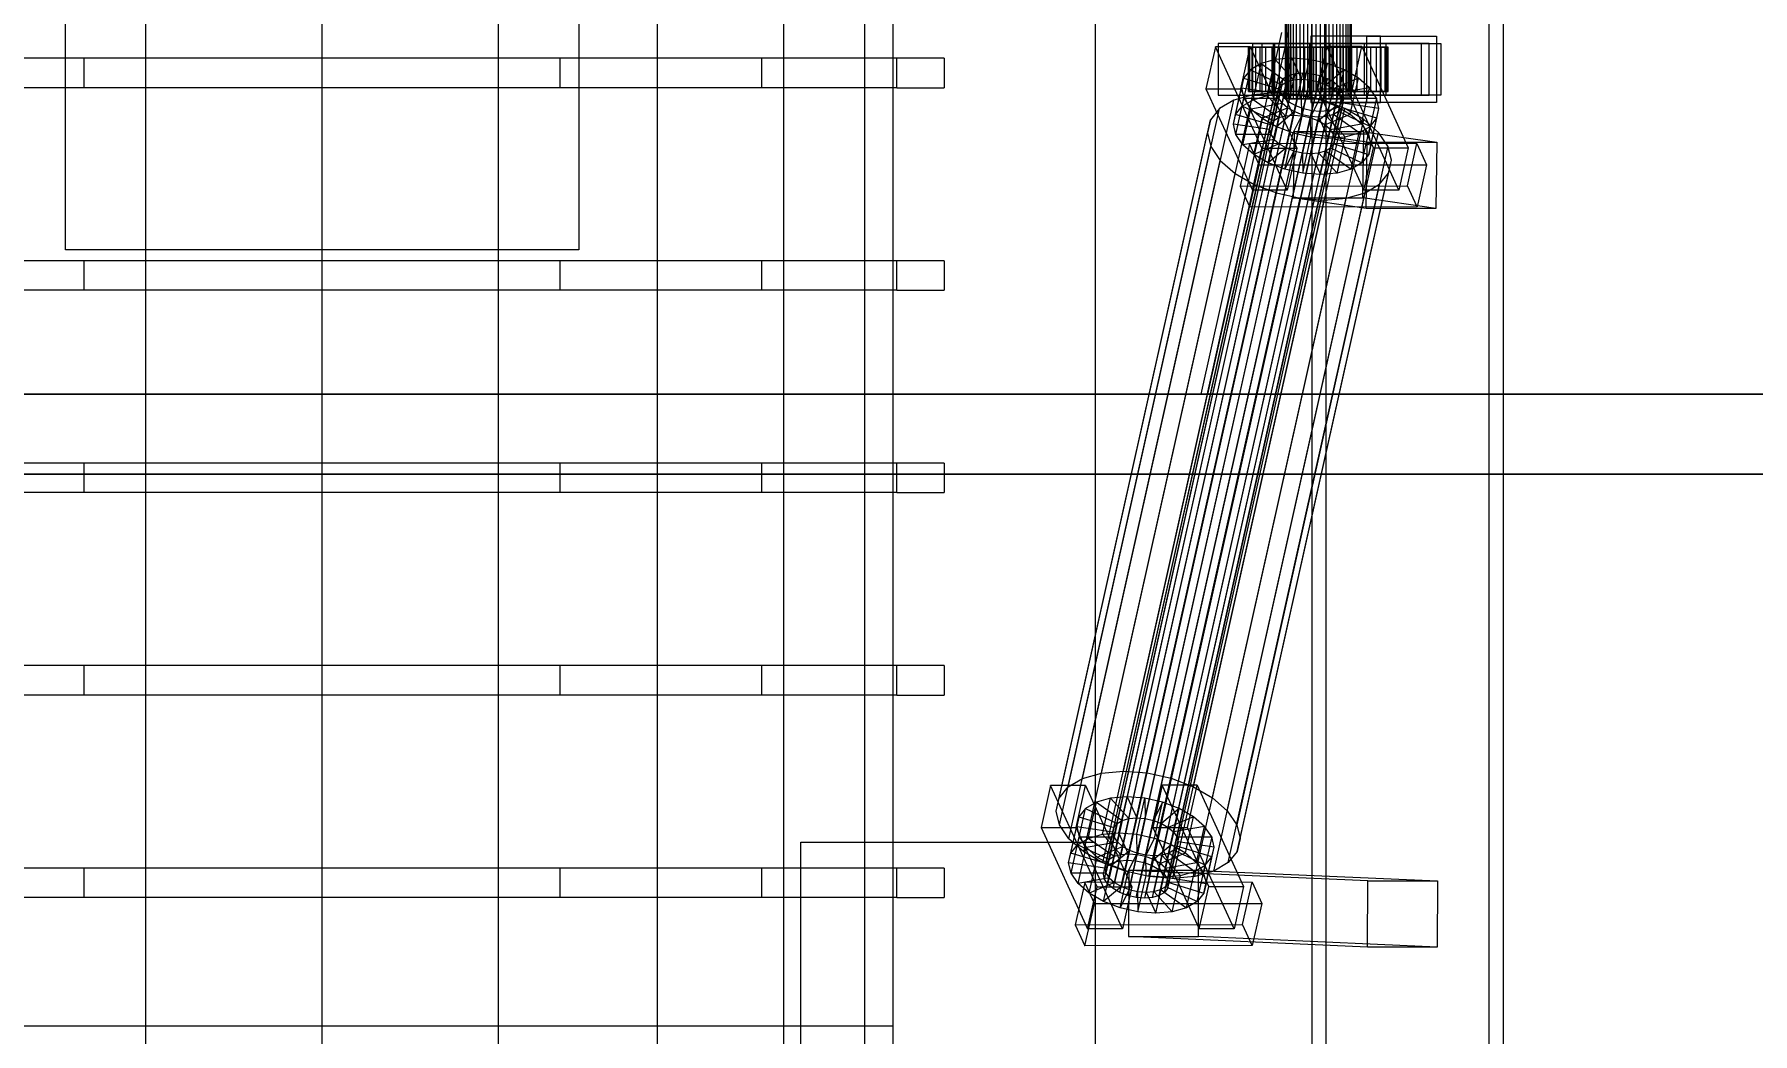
# Model space of a CAD drawing. Header units: millimetres. Extents: x -191664 to 191490, y -197311 to 10263.
# Drawn here: x 9451.3 to 9918.2, y -18402 to -18130.5 of the extents above; entities that cross this region are included whole.
import ezdxf

# ---------------------------------------------------------------- set-up
doc = ezdxf.new("R2010")
doc.units = ezdxf.units.MM
for name, color, linetype, lineweight in [('COTAS_INSTALACION_P', 30, 'Continuous', 0), ('superior_C01', 7, 'Continuous', 0), ('superior_mezcladora', 7, 'Continuous', 0)]:
    doc.layers.add(name, color=color, linetype=linetype, lineweight=lineweight)
doc.dimstyles.new('PLANTA_100', dxfattribs={"dimtxt": 250, "dimasz": 150, "dimexe": 150, "dimexo": 80, "dimgap": 100, "dimtad": 1, "dimtih": 1, "dimtoh": 1, "dimdec": 1, "dimdsep": 46, "dimcen": 0.09, "dimclrd": 1, "dimclre": 1, "dimclrt": 1, "dimadec": 0, "dimazin": 0, "dimtfac": 1, "dimtdec": 4, "dimtofl": 0, "dimtmove": 0, "dimatfit": 3, "dimfxl": 1, "dimtolj": 1, "dimtzin": 0, "dimarcsym": 0})

# ---------------------------------------------------------------- blocks, each defined once
blk = doc.blocks.new('*D5')
at = {"layer": 'COTAS_INSTALACION_P', "color": 1, "lineweight": -2, "transparency": 16777216}
for p, q in [((-1000, -18080), (-1000, -25850)), ((60117.12, -18080), (60117.12, -25850)), ((-850, -25700), (59967.12, -25700))]:
    blk.add_line(p, q, dxfattribs=at)
at = {"layer": 'COTAS_INSTALACION_P', "color": 1, "transparency": 16777216}
for points in [[(-850, -25675), (-850, -25725), (-1000, -25700)], [(59967.12, -25675), (59967.12, -25725), (60117.12, -25700)]]:
    blk.add_solid(points, dxfattribs=at)
at = {"layer": 'Defpoints', "color": 0, "transparency": 16777216}
for p in [(-1000, -18000), (60117.12, -18000), (60117.12, -25700)]:
    blk.add_point(p, dxfattribs=at)

msp = doc.modelspace()

# ---------------------------------------------------------------- linework, layer by layer
at = {"layer": 'superior_C01', "color": 139, "true_color": 0x354b57}
for p, q in [((9798.42, -17575), (9798.42, -18425)), ((9802.26, -18425), (9802.26, -17575)), ((9846.55, -18425), (9846.55, -17575)), ((9850.39, -17575), (9850.39, -18425)), ((9817.04, -18131), (9798.09, -18131)), ((9798.09, -18131), (9798.09, -18149)), ((9813.33, -18131), (9798.09, -18131)), ((9813.33, -18149), (9813.33, -18131)), ((9813.33, -18131), (9832.28, -18131)), ((9817.04, -18149), (9817.04, -18131)), ((9817.04, -18131), (9832.28, -18131)), ((9832.28, -18131), (9832.28, -18149)), ((9772.21, -18133.86), (9769.65, -18145.33)), ((9781.68, -18133.85), (9772.21, -18133.86)), ((9784.83, -18161.39), (9772.21, -18133.86)), ((9782.41, -18133), (9772.94, -18133)), ((9772.94, -18133), (9772.94, -18147)), ((9788.31, -18133), (9772.94, -18133)), ((9779.12, -18145.32), (9781.68, -18133.85)), ((9781.68, -18133.85), (9794.3, -18161.38)), ((9782.41, -18147), (9782.41, -18133)), ((9782.41, -18133), (9797.78, -18133)), ((9830.3, -18133), (9784.83, -18133)), ((9784.83, -18133), (9784.83, -18147)), ((9788.03, -18133), (9784.83, -18133)), ((9788.03, -18147), (9788.03, -18133)), ((9788.03, -18133), (9833.5, -18133)), ((9788.31, -18147), (9788.31, -18133)), ((9788.31, -18133), (9797.78, -18133)), ((9797.78, -18133), (9797.78, -18147)), ((9802.52, -18133.82), (9799.96, -18145.29)), ((9811.99, -18133.81), (9802.52, -18133.82)), ((9815.14, -18161.35), (9802.52, -18133.82)), ((9812.73, -18133), (9803.26, -18133)), ((9803.26, -18133), (9803.26, -18147)), ((9818.62, -18133), (9803.26, -18133)), ((9809.44, -18145.28), (9811.99, -18133.81)), ((9811.99, -18133.81), (9824.61, -18161.34)), ((9812.73, -18147), (9812.73, -18133)), ((9812.73, -18133), (9828.1, -18133)), ((9818.62, -18147), (9818.62, -18133)), ((9818.62, -18133), (9828.1, -18133)), ((9828.1, -18133), (9828.1, -18147)), ((9830.3, -18147), (9830.3, -18133)), ((9830.3, -18133), (9833.5, -18133)), ((9833.5, -18133), (9833.5, -18147)), ((9769.65, -18145.33), (9779.12, -18145.32)), ((9769.65, -18145.33), (9782.27, -18172.86)), ((9791.74, -18172.85), (9779.12, -18145.32)), ((9799.96, -18145.29), (9809.44, -18145.28)), ((9799.96, -18145.29), (9812.58, -18172.82)), ((9822.06, -18172.81), (9809.44, -18145.28)), ((9772.94, -18147), (9782.41, -18147)), ((9772.94, -18147), (9788.31, -18147)), ((9797.78, -18147), (9782.41, -18147)), ((9784.83, -18147), (9830.3, -18147)), ((9784.83, -18147), (9788.03, -18147)), ((9833.5, -18147), (9788.03, -18147)), ((9797.78, -18147), (9788.31, -18147)), ((9798.09, -18149), (9817.04, -18149)), ((9813.33, -18149), (9798.09, -18149)), ((9803.26, -18147), (9812.73, -18147)), ((9803.26, -18147), (9818.62, -18147)), ((9828.1, -18147), (9812.73, -18147)), ((9832.28, -18149), (9813.33, -18149)), ((9832.28, -18149), (9817.04, -18149)), ((9828.1, -18147), (9818.62, -18147)), ((9833.5, -18147), (9830.3, -18147)), ((9793.57, -18156.96), (9793.31, -18174.94)), ((9812.52, -18156.96), (9793.57, -18156.96)), ((9813.46, -18159.83), (9793.57, -18156.96)), ((9812.26, -18174.94), (9812.52, -18156.96)), ((9812.52, -18156.96), (9832.4, -18159.83)), ((9813.19, -18177.81), (9813.46, -18159.83)), ((9813.46, -18159.83), (9832.4, -18159.83)), ((9832.4, -18159.83), (9832.14, -18177.81)), ((9781.46, -18160.25), (9778.9, -18171.72)), ((9826.93, -18160.19), (9781.46, -18160.25)), ((9784.09, -18165.98), (9781.46, -18160.25)), ((9782.27, -18172.86), (9784.83, -18161.39)), ((9784.83, -18161.39), (9794.3, -18161.38)), ((9794.3, -18161.38), (9791.74, -18172.85)), ((9812.58, -18172.82), (9815.14, -18161.35)), ((9815.14, -18161.35), (9824.61, -18161.34)), ((9824.61, -18161.34), (9822.06, -18172.81)), ((9824.37, -18171.66), (9826.93, -18160.19)), ((9826.93, -18160.19), (9829.56, -18165.93)), ((9781.53, -18177.45), (9784.09, -18165.98)), ((9784.09, -18165.98), (9829.56, -18165.93)), ((9829.56, -18165.93), (9827, -18177.39)), ((9778.9, -18171.72), (9824.37, -18171.66)), ((9778.9, -18171.72), (9781.53, -18177.45)), ((9791.74, -18172.85), (9782.27, -18172.86)), ((9822.06, -18172.81), (9812.58, -18172.82)), ((9827, -18177.39), (9824.37, -18171.66)), ((9827, -18177.39), (9781.53, -18177.45)), ((9793.31, -18174.94), (9812.26, -18174.94)), ((9813.19, -18177.81), (9793.31, -18174.94)), ((9832.14, -18177.81), (9812.26, -18174.94)), ((9832.14, -18177.81), (9813.19, -18177.81)), ((9727.44, -18334.55), (9724.88, -18346.02)), ((9736.91, -18334.54), (9727.44, -18334.55)), ((9740.06, -18362.08), (9727.44, -18334.55)), ((9734.35, -18346.01), (9736.91, -18334.54)), ((9736.91, -18334.54), (9749.53, -18362.07)), ((9757.75, -18334.51), (9755.2, -18345.98)), ((9767.23, -18334.5), (9757.75, -18334.51)), ((9770.38, -18362.04), (9757.75, -18334.51)), ((9764.67, -18345.97), (9767.23, -18334.5)), ((9767.23, -18334.5), (9779.85, -18362.03)), ((9724.88, -18346.02), (9734.35, -18346.01)), ((9724.88, -18346.02), (9737.5, -18373.55)), ((9746.98, -18373.54), (9734.35, -18346.01)), ((9755.2, -18345.98), (9764.67, -18345.97)), ((9755.2, -18345.98), (9767.82, -18373.51)), ((9777.29, -18373.5), (9764.67, -18345.97)), ((9782.16, -18360.88), (9736.69, -18360.94)), ((9748.72, -18357.65), (9748.63, -18375.64)), ((9767.66, -18357.65), (9748.72, -18357.65)), ((9813.59, -18360.51), (9748.72, -18357.65)), ((9767.58, -18375.64), (9767.66, -18357.65)), ((9767.66, -18357.65), (9832.54, -18360.51)), ((9779.61, -18372.35), (9782.16, -18360.88)), ((9782.16, -18360.88), (9784.79, -18366.62)), ((9813.51, -18378.51), (9813.59, -18360.51)), ((9813.59, -18360.51), (9832.54, -18360.51)), ((9832.54, -18360.51), (9832.46, -18378.51)), ((9736.69, -18360.94), (9734.13, -18372.41)), ((9739.32, -18366.68), (9736.69, -18360.94)), ((9737.5, -18373.55), (9740.06, -18362.08)), ((9740.06, -18362.08), (9749.53, -18362.07)), ((9749.53, -18362.07), (9746.98, -18373.54)), ((9767.82, -18373.51), (9770.38, -18362.04)), ((9770.38, -18362.04), (9779.85, -18362.03)), ((9779.85, -18362.03), (9777.29, -18373.5)), ((9736.76, -18378.14), (9739.32, -18366.68)), ((9739.32, -18366.68), (9784.79, -18366.62)), ((9784.79, -18366.62), (9782.24, -18378.09)), ((9734.13, -18372.41), (9779.61, -18372.35)), ((9734.13, -18372.41), (9736.76, -18378.14)), ((9746.98, -18373.54), (9737.5, -18373.55)), ((9777.29, -18373.5), (9767.82, -18373.51)), ((9782.24, -18378.09), (9779.61, -18372.35)), ((9782.24, -18378.09), (9736.76, -18378.14)), ((9748.63, -18375.64), (9767.58, -18375.64)), ((9813.51, -18378.51), (9748.63, -18375.64)), ((9832.46, -18378.51), (9767.58, -18375.64)), ((9832.46, -18378.51), (9813.51, -18378.51))]:
    msp.add_line(p, q, dxfattribs=at)
at = {"layer": 'superior_C01', "color": 9, "true_color": 0xbac6cb}
for p, q in [((9791.22, -18148), (9791.22, -17852)), ((9791.37, -18148), (9791.37, -17852)), ((9791.67, -18148), (9791.67, -17852)), ((9792.13, -18148), (9792.13, -17852)), ((9792.71, -18148), (9792.71, -17852)), ((9793.44, -18148), (9793.44, -17852)), ((9794.26, -18148), (9794.26, -17852)), ((9795.21, -18148), (9795.21, -17852)), ((9796.21, -18148), (9796.21, -17852)), ((9797.32, -18148), (9797.32, -17852)), ((9798.43, -18148), (9798.43, -17852)), ((9799.62, -18148), (9799.62, -17852)), ((9800.78, -18148), (9800.78, -17852)), ((9801.97, -18148), (9801.97, -17852)), ((9803.08, -18148), (9803.08, -17852)), ((9804.19, -18148), (9804.19, -17852)), ((9805.19, -18148), (9805.19, -17852)), ((9806.14, -18148), (9806.14, -17852)), ((9806.96, -18148), (9806.96, -17852)), ((9807.69, -18148), (9807.69, -17852)), ((9808.27, -18148), (9808.27, -17852)), ((9808.73, -17852), (9808.73, -18148)), ((9809.02, -18148), (9809.02, -17852)), ((9809.18, -18148), (9809.18, -17852)), ((9746.15, -18355.02), (9793.84, -18141.22)), ((9748.27, -18354.84), (9795.96, -18141.04)), ((9750.56, -18355.02), (9798.25, -18141.22)), ((9793.84, -18141.22), (9792.02, -18141.74)), ((9795.96, -18141.04), (9793.84, -18141.22)), ((9798.25, -18141.22), (9795.96, -18141.04)), ((9800.54, -18141.73), (9798.25, -18141.22)), ((9741.79, -18358.68), (9789.48, -18144.88)), ((9742.07, -18357.43), (9789.76, -18143.64)), ((9742.94, -18356.36), (9790.63, -18142.56)), ((9744.33, -18355.54), (9792.02, -18141.74)), ((9752.85, -18355.53), (9800.54, -18141.73)), ((9755, -18356.35), (9802.69, -18142.55)), ((9756.84, -18357.42), (9804.53, -18143.62)), ((9758.26, -18358.66), (9805.95, -18144.86)), ((9789.76, -18143.64), (9789.48, -18144.88)), ((9789.48, -18144.88), (9789.8, -18146.22)), ((9790.63, -18142.56), (9789.76, -18143.64)), ((9792.02, -18141.74), (9790.63, -18142.56)), ((9802.69, -18142.55), (9800.54, -18141.73)), ((9804.53, -18143.62), (9802.69, -18142.55)), ((9805.95, -18144.86), (9804.53, -18143.62)), ((9806.86, -18146.2), (9805.95, -18144.86)), ((9742.11, -18360.02), (9789.8, -18146.22)), ((9743.02, -18361.35), (9790.71, -18147.55)), ((9744.44, -18362.6), (9792.13, -18148.8)), ((9746.28, -18363.66), (9793.97, -18149.86)), ((9748.43, -18364.48), (9796.12, -18150.68)), ((9756.95, -18364.47), (9804.64, -18150.67)), ((9758.34, -18363.65), (9806.03, -18149.85)), ((9806.86, -18146.2), (9759.17, -18360)), ((9759.21, -18362.58), (9806.9, -18148.78)), ((9759.49, -18361.33), (9807.18, -18147.53)), ((9789.8, -18146.22), (9790.71, -18147.55)), ((9790.71, -18147.55), (9792.13, -18148.8)), ((9791.67, -18148), (9791.22, -18148)), ((9791.22, -18148), (9791.37, -18148)), ((9791.37, -18148), (9792.13, -18148)), ((9792.71, -18148), (9791.67, -18148)), ((9792.13, -18148), (9793.44, -18148)), ((9792.13, -18148.8), (9793.97, -18149.86)), ((9794.26, -18148), (9792.71, -18148)), ((9793.44, -18148), (9795.21, -18148)), ((9793.97, -18149.86), (9796.12, -18150.68)), ((9796.21, -18148), (9794.26, -18148)), ((9795.21, -18148), (9797.32, -18148)), ((9796.12, -18150.68), (9798.41, -18151.2)), ((9798.43, -18148), (9796.21, -18148)), ((9797.32, -18148), (9799.62, -18148)), ((9800.78, -18148), (9798.43, -18148)), ((9799.62, -18148), (9801.97, -18148)), ((9803.08, -18148), (9800.78, -18148)), ((9801.97, -18148), (9804.19, -18148)), ((9802.82, -18151.19), (9804.64, -18150.67)), ((9805.19, -18148), (9803.08, -18148)), ((9804.19, -18148), (9806.14, -18148)), ((9804.64, -18150.67), (9806.03, -18149.85)), ((9806.96, -18148), (9805.19, -18148)), ((9806.03, -18149.85), (9806.9, -18148.78)), ((9806.14, -18148), (9807.69, -18148)), ((9807.18, -18147.53), (9806.86, -18146.2)), ((9806.9, -18148.78), (9807.18, -18147.53)), ((9808.27, -18148), (9806.96, -18148)), ((9807.69, -18148), (9808.73, -18148)), ((9809.02, -18148), (9808.27, -18148)), ((9808.73, -18148), (9809.18, -18148)), ((9809.18, -18148), (9809.02, -18148)), ((9750.72, -18364.99), (9798.41, -18151.2)), ((9753.01, -18365.17), (9800.7, -18151.37)), ((9755.13, -18364.99), (9802.82, -18151.19)), ((9798.41, -18151.2), (9800.7, -18151.37)), ((9800.7, -18151.37), (9802.82, -18151.19)), ((9742.94, -18356.36), (9744.33, -18355.54)), ((9744.33, -18355.54), (9746.15, -18355.02)), ((9746.15, -18355.02), (9748.27, -18354.84)), ((9748.27, -18354.84), (9750.56, -18355.02)), ((9750.56, -18355.02), (9752.85, -18355.53)), ((9752.85, -18355.53), (9755, -18356.35)), ((9741.79, -18358.68), (9742.07, -18357.43)), ((9742.11, -18360.02), (9741.79, -18358.68)), ((9742.07, -18357.43), (9742.94, -18356.36)), ((9743.02, -18361.35), (9742.11, -18360.02)), ((9755, -18356.35), (9756.84, -18357.42)), ((9756.84, -18357.42), (9758.26, -18358.66)), ((9758.26, -18358.66), (9759.17, -18360)), ((9759.17, -18360), (9759.49, -18361.33)), ((9744.44, -18362.6), (9743.02, -18361.35)), ((9746.28, -18363.66), (9744.44, -18362.6)), ((9748.43, -18364.48), (9746.28, -18363.66)), ((9750.72, -18364.99), (9748.43, -18364.48)), ((9753.01, -18365.17), (9750.72, -18364.99)), ((9755.13, -18364.99), (9753.01, -18365.17)), ((9756.95, -18364.47), (9755.13, -18364.99)), ((9758.34, -18363.65), (9756.95, -18364.47)), ((9759.21, -18362.58), (9758.34, -18363.65)), ((9759.49, -18361.33), (9759.21, -18362.58))]:
    msp.add_line(p, q, dxfattribs=at)
at = {"layer": 'superior_C01', "color": 139, "true_color": 0x345e4e}
for p, q in [((9790.16, -18130), (9768.23, -18228.3)), ((9770.14, -18228.3), (9792.07, -18130)), ((9768.23, -18228.3), (9341.67, -18228.3)), ((9343.58, -18228.3), (9770.14, -18228.3)), ((9768.23, -18228.3), (9770.14, -18228.3)), ((10194.79, -18228.3), (9768.23, -18228.3)), ((9770.14, -18228.3), (10196.7, -18228.3))]:
    msp.add_line(p, q, dxfattribs=at)
at = {"layer": 'superior_C01', "color": 155, "true_color": 0x617580}
for p, q in [((9781.57, -18134), (9781.24, -18134)), ((9781.24, -18134), (9791.22, -18134)), ((9781.24, -18146), (9781.24, -18134)), ((9781.24, -18134), (9782.2, -18134)), ((9783.17, -18134), (9781.57, -18134)), ((9781.57, -18134), (9791.37, -18134)), ((9781.57, -18146), (9781.57, -18134)), ((9782.2, -18134), (9791.67, -18134)), ((9782.2, -18146), (9782.2, -18134)), ((9782.2, -18134), (9784.39, -18134)), ((9785.93, -18134), (9783.17, -18134)), ((9783.17, -18134), (9792.13, -18134)), ((9783.17, -18146), (9783.17, -18134)), ((9784.39, -18134), (9792.71, -18134)), ((9784.39, -18146), (9784.39, -18134)), ((9784.39, -18134), (9787.65, -18134)), ((9789.66, -18134), (9785.93, -18134)), ((9785.93, -18134), (9793.44, -18134)), ((9785.93, -18146), (9785.93, -18134)), ((9787.65, -18134), (9794.26, -18134)), ((9787.65, -18146), (9787.65, -18134)), ((9787.65, -18134), (9791.77, -18134)), ((9794.12, -18134), (9789.66, -18134)), ((9789.66, -18134), (9795.21, -18134)), ((9789.66, -18146), (9789.66, -18134)), ((9791.22, -18134), (9791.37, -18134)), ((9791.22, -18134), (9791.22, -18146)), ((9791.67, -18134), (9791.22, -18134)), ((9791.37, -18134), (9792.13, -18134)), ((9791.37, -18134), (9791.37, -18146)), ((9791.67, -18134), (9791.67, -18146)), ((9792.71, -18134), (9791.67, -18134)), ((9791.77, -18134), (9796.21, -18134)), ((9791.77, -18146), (9791.77, -18134)), ((9791.77, -18134), (9796.47, -18134)), ((9792.13, -18134), (9793.44, -18134)), ((9792.13, -18134), (9792.13, -18146)), ((9792.71, -18134), (9792.71, -18146)), ((9794.26, -18134), (9792.71, -18134)), ((9793.44, -18134), (9795.21, -18134)), ((9793.44, -18134), (9793.44, -18146)), ((9798.98, -18134), (9794.12, -18134)), ((9794.12, -18134), (9797.32, -18134)), ((9794.12, -18146), (9794.12, -18134)), ((9794.26, -18134), (9794.26, -18146)), ((9796.21, -18134), (9794.26, -18134)), ((9795.21, -18134), (9797.32, -18134)), ((9795.21, -18134), (9795.21, -18146)), ((9796.21, -18134), (9796.21, -18146)), ((9798.43, -18134), (9796.21, -18134)), ((9796.47, -18134), (9798.43, -18134)), ((9796.47, -18146), (9796.47, -18134)), ((9796.47, -18134), (9801.42, -18134)), ((9797.32, -18134), (9799.62, -18134)), ((9797.32, -18134), (9797.32, -18146)), ((9798.43, -18134), (9798.43, -18146)), ((9800.78, -18134), (9798.43, -18134)), ((9803.93, -18134), (9798.98, -18134)), ((9798.98, -18134), (9799.62, -18134)), ((9798.98, -18146), (9798.98, -18134)), ((9799.62, -18134), (9801.97, -18134)), ((9799.62, -18134), (9799.62, -18146)), ((9801.42, -18134), (9800.78, -18134)), ((9800.78, -18134), (9800.78, -18146)), ((9803.08, -18134), (9800.78, -18134)), ((9801.42, -18146), (9801.42, -18134)), ((9801.42, -18134), (9806.28, -18134)), ((9803.93, -18134), (9801.97, -18134)), ((9801.97, -18134), (9804.19, -18134)), ((9801.97, -18134), (9801.97, -18146)), ((9806.28, -18134), (9803.08, -18134)), ((9803.08, -18134), (9803.08, -18146)), ((9805.19, -18134), (9803.08, -18134)), ((9808.63, -18134), (9803.93, -18134)), ((9803.93, -18146), (9803.93, -18134)), ((9808.63, -18134), (9804.19, -18134)), ((9804.19, -18134), (9806.14, -18134)), ((9804.19, -18134), (9804.19, -18146)), ((9810.73, -18134), (9805.19, -18134)), ((9805.19, -18134), (9805.19, -18146)), ((9806.96, -18134), (9805.19, -18134)), ((9812.75, -18134), (9806.14, -18134)), ((9806.14, -18134), (9807.69, -18134)), ((9806.14, -18134), (9806.14, -18146)), ((9806.28, -18146), (9806.28, -18134)), ((9806.28, -18134), (9810.73, -18134)), ((9814.47, -18134), (9806.96, -18134)), ((9806.96, -18134), (9806.96, -18146)), ((9808.27, -18134), (9806.96, -18134)), ((9816.01, -18134), (9807.69, -18134)), ((9807.69, -18134), (9808.73, -18134)), ((9807.69, -18134), (9807.69, -18146)), ((9817.23, -18134), (9808.27, -18134)), ((9808.27, -18134), (9808.27, -18146)), ((9809.02, -18134), (9808.27, -18134)), ((9812.75, -18134), (9808.63, -18134)), ((9808.63, -18146), (9808.63, -18134)), ((9808.73, -18134), (9818.2, -18134)), ((9808.73, -18146), (9808.73, -18134)), ((9808.73, -18134), (9809.18, -18134)), ((9818.83, -18134), (9809.02, -18134)), ((9809.02, -18134), (9809.02, -18146)), ((9809.18, -18134), (9809.02, -18134)), ((9819.16, -18134), (9809.18, -18134)), ((9809.18, -18134), (9809.18, -18146)), ((9810.73, -18146), (9810.73, -18134)), ((9810.73, -18134), (9814.47, -18134)), ((9816.01, -18134), (9812.75, -18134)), ((9812.75, -18146), (9812.75, -18134)), ((9814.47, -18146), (9814.47, -18134)), ((9814.47, -18134), (9817.23, -18134)), ((9818.2, -18134), (9816.01, -18134)), ((9816.01, -18146), (9816.01, -18134)), ((9817.23, -18146), (9817.23, -18134)), ((9817.23, -18134), (9818.83, -18134)), ((9818.2, -18134), (9818.2, -18146)), ((9819.16, -18134), (9818.2, -18134)), ((9818.83, -18146), (9818.83, -18134)), ((9818.83, -18134), (9819.16, -18134)), ((9819.16, -18146), (9819.16, -18134)), ((9779.51, -18149.99), (9781.7, -18140.16)), ((9781.7, -18140.16), (9779.88, -18142.42)), ((9784.64, -18138.42), (9781.7, -18140.16)), ((9781.7, -18140.16), (9790.26, -18144.2)), ((9782.45, -18148.25), (9784.64, -18138.42)), ((9788.48, -18137.32), (9784.64, -18138.42)), ((9784.64, -18138.42), (9791.65, -18143.38)), ((9786.29, -18147.15), (9788.48, -18137.32)), ((9792.97, -18136.95), (9788.48, -18137.32)), ((9788.48, -18137.32), (9793.47, -18142.86)), ((9790.78, -18146.78), (9792.97, -18136.95)), ((9797.8, -18137.31), (9792.97, -18136.95)), ((9792.97, -18136.95), (9795.6, -18142.68)), ((9795.6, -18147.14), (9797.8, -18137.31)), ((9802.64, -18138.4), (9797.8, -18137.31)), ((9797.8, -18137.31), (9797.89, -18142.86)), ((9802.64, -18138.4), (9800.18, -18143.37)), ((9800.45, -18148.23), (9802.64, -18138.4)), ((9807.16, -18140.12), (9802.32, -18144.19)), ((9807.16, -18140.12), (9802.64, -18138.4)), ((9804.97, -18149.95), (9807.16, -18140.12)), ((9811.05, -18142.38), (9807.16, -18140.12)), ((9777.09, -18154.88), (9779.28, -18145.05)), ((9777.69, -18152.25), (9779.88, -18142.42)), ((9779.88, -18142.42), (9779.28, -18145.05)), ((9779.28, -18145.05), (9789.12, -18146.52)), ((9779.28, -18145.05), (9779.96, -18147.87)), ((9779.88, -18142.42), (9789.4, -18145.27)), ((9791.22, -18146), (9781.24, -18146)), ((9781.24, -18146), (9781.57, -18146)), ((9782.2, -18146), (9781.24, -18146)), ((9791.37, -18146), (9781.57, -18146)), ((9781.57, -18146), (9783.17, -18146)), ((9791.67, -18146), (9782.2, -18146)), ((9784.39, -18146), (9782.2, -18146)), ((9792.13, -18146), (9783.17, -18146)), ((9783.17, -18146), (9785.93, -18146)), ((9792.71, -18146), (9784.39, -18146)), ((9787.65, -18146), (9784.39, -18146)), ((9793.44, -18146), (9785.93, -18146)), ((9785.93, -18146), (9789.66, -18146)), ((9789.4, -18145.27), (9787.2, -18155.1)), ((9794.26, -18146), (9787.65, -18146)), ((9791.77, -18146), (9787.65, -18146)), ((9790.26, -18144.2), (9788.07, -18154.03)), ((9789.12, -18146.52), (9789.4, -18145.27)), ((9789.4, -18145.27), (9790.26, -18144.2)), ((9791.65, -18143.38), (9789.46, -18153.21)), ((9795.21, -18146), (9789.66, -18146)), ((9789.66, -18146), (9794.12, -18146)), ((9790.26, -18144.2), (9791.65, -18143.38)), ((9791.37, -18146), (9791.22, -18146)), ((9791.22, -18146), (9791.67, -18146)), ((9793.47, -18142.86), (9791.28, -18152.69)), ((9792.13, -18146), (9791.37, -18146)), ((9791.65, -18143.38), (9793.47, -18142.86)), ((9791.67, -18146), (9792.71, -18146)), ((9796.21, -18146), (9791.77, -18146)), ((9796.47, -18146), (9791.77, -18146)), ((9793.44, -18146), (9792.13, -18146)), ((9792.71, -18146), (9794.26, -18146)), ((9795.6, -18142.68), (9793.41, -18152.51)), ((9795.21, -18146), (9793.44, -18146)), ((9793.47, -18142.86), (9795.6, -18142.68)), ((9797.32, -18146), (9794.12, -18146)), ((9794.12, -18146), (9798.98, -18146)), ((9794.26, -18146), (9796.21, -18146)), ((9797.32, -18146), (9795.21, -18146)), ((9795.6, -18142.68), (9797.89, -18142.86)), ((9797.89, -18142.86), (9795.69, -18152.69)), ((9796.21, -18146), (9798.43, -18146)), ((9798.43, -18146), (9796.47, -18146)), ((9801.42, -18146), (9796.47, -18146)), ((9799.62, -18146), (9797.32, -18146)), ((9797.89, -18142.86), (9800.18, -18143.37)), ((9800.18, -18143.37), (9797.99, -18153.2)), ((9798.43, -18146), (9800.78, -18146)), ((9799.62, -18146), (9798.98, -18146)), ((9798.98, -18146), (9803.93, -18146)), ((9801.97, -18146), (9799.62, -18146)), ((9802.32, -18144.19), (9800.13, -18154.02)), ((9800.18, -18143.37), (9802.32, -18144.19)), ((9800.78, -18146), (9801.42, -18146)), ((9800.78, -18146), (9803.08, -18146)), ((9806.28, -18146), (9801.42, -18146)), ((9804.16, -18145.26), (9801.97, -18155.08)), ((9804.19, -18146), (9801.97, -18146)), ((9801.97, -18146), (9803.93, -18146)), ((9802.32, -18144.19), (9804.16, -18145.26)), ((9803.08, -18146), (9806.28, -18146)), ((9803.08, -18146), (9805.19, -18146)), ((9803.93, -18146), (9808.63, -18146)), ((9811.05, -18142.38), (9804.16, -18145.26)), ((9804.16, -18145.26), (9805.59, -18146.5)), ((9806.14, -18146), (9804.19, -18146)), ((9804.19, -18146), (9808.63, -18146)), ((9805.19, -18146), (9810.73, -18146)), ((9805.19, -18146), (9806.96, -18146)), ((9814.06, -18145), (9805.59, -18146.5)), ((9807.69, -18146), (9806.14, -18146)), ((9806.14, -18146), (9812.75, -18146)), ((9810.73, -18146), (9806.28, -18146)), ((9806.96, -18146), (9814.47, -18146)), ((9806.96, -18146), (9808.27, -18146)), ((9808.73, -18146), (9807.69, -18146)), ((9807.69, -18146), (9816.01, -18146)), ((9808.27, -18146), (9817.23, -18146)), ((9808.27, -18146), (9809.02, -18146)), ((9808.63, -18146), (9812.75, -18146)), ((9818.2, -18146), (9808.73, -18146)), ((9809.18, -18146), (9808.73, -18146)), ((9808.86, -18152.21), (9811.05, -18142.38)), ((9809.02, -18146), (9818.83, -18146)), ((9809.02, -18146), (9809.18, -18146)), ((9809.18, -18146), (9819.16, -18146)), ((9814.47, -18146), (9810.73, -18146)), ((9814.06, -18145), (9811.05, -18142.38)), ((9811.87, -18154.83), (9814.06, -18145)), ((9812.75, -18146), (9816.01, -18146)), ((9815.96, -18147.82), (9814.06, -18145)), ((9817.23, -18146), (9814.47, -18146)), ((9816.01, -18146), (9818.2, -18146)), ((9818.83, -18146), (9817.23, -18146)), ((9818.2, -18146), (9819.16, -18146)), ((9819.16, -18146), (9818.83, -18146)), ((9777.69, -18152.25), (9779.51, -18149.99)), ((9777.77, -18157.7), (9779.96, -18147.87)), ((9779.51, -18149.99), (9782.45, -18148.25)), ((9788.07, -18154.03), (9779.51, -18149.99)), ((9779.68, -18160.52), (9781.87, -18150.69)), ((9779.96, -18147.87), (9789.44, -18147.86)), ((9779.96, -18147.87), (9781.87, -18150.69)), ((9781.87, -18150.69), (9790.34, -18149.19)), ((9781.87, -18150.69), (9784.87, -18153.31)), ((9782.45, -18148.25), (9786.29, -18147.15)), ((9789.46, -18153.21), (9782.45, -18148.25)), ((9784.87, -18153.31), (9791.76, -18150.44)), ((9786.29, -18147.15), (9790.78, -18146.78)), ((9791.28, -18152.69), (9786.29, -18147.15)), ((9789.12, -18146.52), (9786.92, -18156.35)), ((9789.44, -18147.86), (9787.25, -18157.69)), ((9790.34, -18149.19), (9788.15, -18159.02)), ((9789.44, -18147.86), (9789.12, -18146.52)), ((9790.34, -18149.19), (9789.44, -18147.86)), ((9791.76, -18150.44), (9789.57, -18160.27)), ((9791.76, -18150.44), (9790.34, -18149.19)), ((9793.41, -18152.51), (9790.78, -18146.78)), ((9790.78, -18146.78), (9795.6, -18147.14)), ((9793.61, -18151.5), (9791.76, -18150.44)), ((9795.69, -18152.69), (9795.6, -18147.14)), ((9795.6, -18147.14), (9800.45, -18148.23)), ((9797.99, -18153.2), (9800.45, -18148.23)), ((9800.13, -18154.02), (9804.97, -18149.95)), ((9800.45, -18148.23), (9804.97, -18149.95)), ((9805.59, -18146.5), (9803.39, -18156.33)), ((9804.3, -18157.66), (9806.49, -18147.83)), ((9806.53, -18150.42), (9804.34, -18160.25)), ((9806.81, -18149.17), (9804.62, -18159)), ((9804.97, -18149.95), (9808.86, -18152.21)), ((9805.59, -18146.5), (9806.49, -18147.83)), ((9806.53, -18150.42), (9805.67, -18151.49)), ((9806.49, -18147.83), (9815.96, -18147.82)), ((9806.49, -18147.83), (9806.81, -18149.17)), ((9806.81, -18149.17), (9806.53, -18150.42)), ((9816.05, -18153.27), (9806.53, -18150.42)), ((9816.64, -18150.64), (9806.81, -18149.17)), ((9815.96, -18147.82), (9813.77, -18157.65)), ((9814.45, -18160.47), (9816.64, -18150.64)), ((9816.64, -18150.64), (9815.96, -18147.82)), ((9816.05, -18153.27), (9816.64, -18150.64)), ((9777.09, -18154.88), (9777.69, -18152.25)), ((9786.92, -18156.35), (9777.09, -18154.88)), ((9777.77, -18157.7), (9777.09, -18154.88)), ((9787.2, -18155.1), (9777.69, -18152.25)), ((9782.68, -18163.14), (9784.87, -18153.31)), ((9784.87, -18153.31), (9788.77, -18155.57)), ((9787.2, -18155.1), (9786.92, -18156.35)), ((9788.07, -18154.03), (9787.2, -18155.1)), ((9789.46, -18153.21), (9788.07, -18154.03)), ((9788.77, -18155.57), (9793.61, -18151.5)), ((9791.28, -18152.69), (9789.46, -18153.21)), ((9793.41, -18152.51), (9791.28, -18152.69)), ((9793.61, -18151.5), (9791.42, -18161.33)), ((9793.29, -18157.29), (9795.75, -18152.32)), ((9795.69, -18152.69), (9793.41, -18152.51)), ((9795.75, -18152.32), (9793.56, -18162.15)), ((9795.75, -18152.32), (9793.61, -18151.5)), ((9797.99, -18153.2), (9795.69, -18152.69)), ((9798.04, -18152.83), (9795.75, -18152.32)), ((9798.04, -18152.83), (9795.85, -18162.66)), ((9800.13, -18154.02), (9797.99, -18153.2)), ((9798.13, -18158.38), (9798.04, -18152.83)), ((9800.33, -18153.01), (9798.04, -18152.83)), ((9800.33, -18153.01), (9798.14, -18162.84)), ((9801.97, -18155.08), (9800.13, -18154.02)), ((9802.46, -18152.83), (9800.26, -18162.66)), ((9802.46, -18152.83), (9800.33, -18153.01)), ((9802.96, -18158.74), (9800.33, -18153.01)), ((9801.97, -18155.08), (9808.86, -18152.21)), ((9803.39, -18156.33), (9801.97, -18155.08)), ((9804.28, -18152.31), (9802.08, -18162.14)), ((9804.28, -18152.31), (9802.46, -18152.83)), ((9807.45, -18158.37), (9802.46, -18152.83)), ((9803.39, -18156.33), (9811.87, -18154.83)), ((9805.67, -18151.49), (9803.47, -18161.32)), ((9805.67, -18151.49), (9804.28, -18152.31)), ((9811.29, -18157.27), (9804.28, -18152.31)), ((9814.22, -18155.54), (9805.67, -18151.49)), ((9808.86, -18152.21), (9811.87, -18154.83)), ((9811.87, -18154.83), (9813.77, -18157.65)), ((9813.86, -18163.1), (9816.05, -18153.27)), ((9814.22, -18155.54), (9816.05, -18153.27)), ((9787.25, -18157.69), (9777.77, -18157.7)), ((9779.68, -18160.52), (9777.77, -18157.7)), ((9788.15, -18159.02), (9779.68, -18160.52)), ((9786.58, -18165.4), (9788.77, -18155.57)), ((9786.92, -18156.35), (9787.25, -18157.69)), ((9787.25, -18157.69), (9788.15, -18159.02)), ((9788.15, -18159.02), (9789.57, -18160.27)), ((9788.77, -18155.57), (9793.29, -18157.29)), ((9791.1, -18167.12), (9793.29, -18157.29)), ((9793.29, -18157.29), (9798.13, -18158.38)), ((9795.94, -18168.21), (9798.13, -18158.38)), ((9798.13, -18158.38), (9802.96, -18158.74)), ((9800.77, -18168.57), (9802.96, -18158.74)), ((9802.96, -18158.74), (9807.45, -18158.37)), ((9804.3, -18157.66), (9803.39, -18156.33)), ((9813.77, -18157.65), (9804.3, -18157.66)), ((9804.62, -18159), (9804.3, -18157.66)), ((9804.34, -18160.25), (9804.62, -18159)), ((9804.62, -18159), (9814.45, -18160.47)), ((9805.26, -18168.2), (9807.45, -18158.37)), ((9807.45, -18158.37), (9811.29, -18157.27)), ((9809.1, -18167.1), (9811.29, -18157.27)), ((9811.29, -18157.27), (9814.22, -18155.54)), ((9812.03, -18165.37), (9814.22, -18155.54)), ((9813.77, -18157.65), (9814.45, -18160.47)), ((9782.68, -18163.14), (9779.68, -18160.52)), ((9789.57, -18160.27), (9782.68, -18163.14)), ((9786.58, -18165.4), (9782.68, -18163.14)), ((9791.42, -18161.33), (9786.58, -18165.4)), ((9789.57, -18160.27), (9791.42, -18161.33)), ((9793.56, -18162.15), (9791.1, -18167.12)), ((9791.42, -18161.33), (9793.56, -18162.15)), ((9793.56, -18162.15), (9795.85, -18162.66)), ((9795.85, -18162.66), (9795.94, -18168.21)), ((9795.85, -18162.66), (9798.14, -18162.84)), ((9798.14, -18162.84), (9800.26, -18162.66)), ((9798.14, -18162.84), (9800.77, -18168.57)), ((9800.26, -18162.66), (9802.08, -18162.14)), ((9800.26, -18162.66), (9805.26, -18168.2)), ((9802.08, -18162.14), (9803.47, -18161.32)), ((9802.08, -18162.14), (9809.1, -18167.1)), ((9803.47, -18161.32), (9804.34, -18160.25)), ((9803.47, -18161.32), (9812.03, -18165.37)), ((9804.34, -18160.25), (9813.86, -18163.1)), ((9813.86, -18163.1), (9812.03, -18165.37)), ((9814.45, -18160.47), (9813.86, -18163.1)), ((9791.1, -18167.12), (9786.58, -18165.4)), ((9795.94, -18168.21), (9791.1, -18167.12)), ((9800.77, -18168.57), (9795.94, -18168.21)), ((9805.26, -18168.2), (9800.77, -18168.57)), ((9809.1, -18167.1), (9805.26, -18168.2)), ((9812.03, -18165.37), (9809.1, -18167.1)), ((9734.75, -18350.68), (9736.94, -18340.85)), ((9736.94, -18340.85), (9735.11, -18343.11)), ((9739.87, -18339.11), (9736.94, -18340.85)), ((9736.94, -18340.85), (9745.5, -18344.9)), ((9737.68, -18348.94), (9739.87, -18339.11)), ((9743.71, -18338.02), (9739.87, -18339.11)), ((9739.87, -18339.11), (9746.89, -18344.07)), ((9741.52, -18347.85), (9743.71, -18338.02)), ((9748.2, -18337.64), (9743.71, -18338.02)), ((9743.71, -18338.02), (9748.71, -18343.55)), ((9746.01, -18347.47), (9748.2, -18337.64)), ((9753.03, -18338.01), (9748.2, -18337.64)), ((9748.2, -18337.64), (9750.83, -18343.38)), ((9750.84, -18347.84), (9753.03, -18338.01)), ((9757.87, -18339.09), (9753.03, -18338.01)), ((9753.03, -18338.01), (9753.12, -18343.55)), ((9757.87, -18339.09), (9755.41, -18344.06)), ((9755.68, -18348.92), (9757.87, -18339.09)), ((9762.39, -18340.82), (9757.55, -18344.88)), ((9762.39, -18340.82), (9757.87, -18339.09)), ((9760.2, -18350.65), (9762.39, -18340.82)), ((9766.29, -18343.07), (9762.39, -18340.82)), ((9732.33, -18355.57), (9734.52, -18345.74)), ((9732.92, -18352.94), (9735.11, -18343.11)), ((9735.11, -18343.11), (9734.52, -18345.74)), ((9734.52, -18345.74), (9744.35, -18347.21)), ((9734.52, -18345.74), (9735.2, -18348.56)), ((9735.11, -18343.11), (9744.63, -18345.97)), ((9744.63, -18345.97), (9742.44, -18355.8)), ((9745.5, -18344.9), (9743.3, -18354.72)), ((9744.35, -18347.21), (9744.63, -18345.97)), ((9744.63, -18345.97), (9745.5, -18344.9)), ((9746.89, -18344.07), (9744.69, -18353.9)), ((9745.5, -18344.9), (9746.89, -18344.07)), ((9748.71, -18343.55), (9746.51, -18353.38)), ((9746.89, -18344.07), (9748.71, -18343.55)), ((9750.83, -18343.38), (9748.64, -18353.21)), ((9748.71, -18343.55), (9750.83, -18343.38)), ((9750.83, -18343.38), (9753.12, -18343.55)), ((9753.12, -18343.55), (9750.93, -18353.38)), ((9753.12, -18343.55), (9755.41, -18344.06)), ((9755.41, -18344.06), (9753.22, -18353.89)), ((9757.55, -18344.88), (9755.36, -18354.71)), ((9755.41, -18344.06), (9757.55, -18344.88)), ((9759.4, -18345.95), (9757.21, -18355.78)), ((9757.55, -18344.88), (9759.4, -18345.95)), ((9766.29, -18343.07), (9759.4, -18345.95)), ((9759.4, -18345.95), (9760.82, -18347.19)), ((9769.29, -18345.7), (9760.82, -18347.19)), ((9764.1, -18352.9), (9766.29, -18343.07)), ((9769.29, -18345.7), (9766.29, -18343.07)), ((9767.1, -18355.53), (9769.29, -18345.7)), ((9771.2, -18348.52), (9769.29, -18345.7)), ((9732.92, -18352.94), (9734.75, -18350.68)), ((9733.01, -18358.39), (9735.2, -18348.56)), ((9734.75, -18350.68), (9737.68, -18348.94)), ((9743.3, -18354.72), (9734.75, -18350.68)), ((9734.91, -18361.21), (9737.1, -18351.38)), ((9735.2, -18348.56), (9744.67, -18348.55)), ((9735.2, -18348.56), (9737.1, -18351.38)), ((9737.1, -18351.38), (9745.58, -18349.88)), ((9737.1, -18351.38), (9740.11, -18354.01)), ((9737.68, -18348.94), (9741.52, -18347.85)), ((9744.69, -18353.9), (9737.68, -18348.94)), ((9740.11, -18354.01), (9747, -18351.13)), ((9741.52, -18347.85), (9746.01, -18347.47)), ((9746.51, -18353.38), (9741.52, -18347.85)), ((9744.35, -18347.21), (9742.16, -18357.04)), ((9744.67, -18348.55), (9742.48, -18358.38)), ((9745.58, -18349.88), (9743.38, -18359.71)), ((9744.67, -18348.55), (9744.35, -18347.21)), ((9745.58, -18349.88), (9744.67, -18348.55)), ((9747, -18351.13), (9744.81, -18360.96)), ((9747, -18351.13), (9745.58, -18349.88)), ((9748.64, -18353.21), (9746.01, -18347.47)), ((9746.01, -18347.47), (9750.84, -18347.84)), ((9748.84, -18352.2), (9747, -18351.13)), ((9750.93, -18353.38), (9750.84, -18347.84)), ((9750.84, -18347.84), (9755.68, -18348.92)), ((9753.22, -18353.89), (9755.68, -18348.92)), ((9755.36, -18354.71), (9760.2, -18350.65)), ((9755.68, -18348.92), (9760.2, -18350.65)), ((9760.82, -18347.19), (9758.63, -18357.02)), ((9759.53, -18358.36), (9761.72, -18348.53)), ((9761.77, -18351.11), (9759.57, -18360.94)), ((9762.05, -18349.86), (9759.85, -18359.69)), ((9760.2, -18350.65), (9764.1, -18352.9)), ((9760.82, -18347.19), (9761.72, -18348.53)), ((9761.77, -18351.11), (9760.9, -18352.18)), ((9761.72, -18348.53), (9771.2, -18348.52)), ((9761.72, -18348.53), (9762.05, -18349.86)), ((9762.05, -18349.86), (9761.77, -18351.11)), ((9771.28, -18353.97), (9761.77, -18351.11)), ((9771.88, -18351.34), (9762.05, -18349.86)), ((9771.2, -18348.52), (9769.01, -18358.34)), ((9769.69, -18361.17), (9771.88, -18351.34)), ((9771.88, -18351.34), (9771.2, -18348.52)), ((9771.28, -18353.97), (9771.88, -18351.34)), ((9732.33, -18355.57), (9732.92, -18352.94)), ((9742.16, -18357.04), (9732.33, -18355.57)), ((9733.01, -18358.39), (9732.33, -18355.57)), ((9742.44, -18355.8), (9732.92, -18352.94)), ((9737.92, -18363.84), (9740.11, -18354.01)), ((9740.11, -18354.01), (9744, -18356.26)), ((9742.44, -18355.8), (9742.16, -18357.04)), ((9743.3, -18354.72), (9742.44, -18355.8)), ((9744.69, -18353.9), (9743.3, -18354.72)), ((9744, -18356.26), (9748.84, -18352.2)), ((9746.51, -18353.38), (9744.69, -18353.9)), ((9748.64, -18353.21), (9746.51, -18353.38)), ((9748.84, -18352.2), (9746.65, -18362.03)), ((9748.52, -18357.99), (9750.98, -18353.01)), ((9750.93, -18353.38), (9748.64, -18353.21)), ((9750.98, -18353.01), (9748.79, -18362.84)), ((9750.98, -18353.01), (9748.84, -18352.2)), ((9753.22, -18353.89), (9750.93, -18353.38)), ((9753.28, -18353.53), (9750.98, -18353.01)), ((9753.28, -18353.53), (9751.08, -18363.36)), ((9755.36, -18354.71), (9753.22, -18353.89)), ((9753.37, -18359.07), (9753.28, -18353.53)), ((9755.56, -18353.7), (9753.28, -18353.53)), ((9755.56, -18353.7), (9753.37, -18363.53)), ((9757.21, -18355.78), (9755.36, -18354.71)), ((9757.69, -18353.52), (9755.5, -18363.35)), ((9757.69, -18353.52), (9755.56, -18353.7)), ((9758.19, -18359.44), (9755.56, -18353.7)), ((9757.21, -18355.78), (9764.1, -18352.9)), ((9758.63, -18357.02), (9757.21, -18355.78)), ((9759.51, -18353), (9757.32, -18362.83)), ((9759.51, -18353), (9757.69, -18353.52)), ((9762.68, -18359.06), (9757.69, -18353.52)), ((9758.63, -18357.02), (9767.1, -18355.53)), ((9760.9, -18352.18), (9758.71, -18362.01)), ((9760.9, -18352.18), (9759.51, -18353)), ((9766.52, -18357.96), (9759.51, -18353)), ((9769.46, -18356.23), (9760.9, -18352.18)), ((9764.1, -18352.9), (9767.1, -18355.53)), ((9767.1, -18355.53), (9769.01, -18358.34)), ((9769.09, -18363.8), (9771.28, -18353.97)), ((9769.46, -18356.23), (9771.28, -18353.97)), ((9742.48, -18358.38), (9733.01, -18358.39)), ((9734.91, -18361.21), (9733.01, -18358.39)), ((9743.38, -18359.71), (9734.91, -18361.21)), ((9741.81, -18366.09), (9744, -18356.26)), ((9742.16, -18357.04), (9742.48, -18358.38)), ((9742.48, -18358.38), (9743.38, -18359.71)), ((9743.38, -18359.71), (9744.81, -18360.96)), ((9744, -18356.26), (9748.52, -18357.99)), ((9746.33, -18367.82), (9748.52, -18357.99)), ((9748.52, -18357.99), (9753.37, -18359.07)), ((9751.17, -18368.9), (9753.37, -18359.07)), ((9753.37, -18359.07), (9758.19, -18359.44)), ((9756, -18369.27), (9758.19, -18359.44)), ((9758.19, -18359.44), (9762.68, -18359.06)), ((9759.53, -18358.36), (9758.63, -18357.02)), ((9769.01, -18358.34), (9759.53, -18358.36)), ((9759.85, -18359.69), (9759.53, -18358.36)), ((9759.57, -18360.94), (9759.85, -18359.69)), ((9759.85, -18359.69), (9769.69, -18361.17)), ((9760.49, -18368.89), (9762.68, -18359.06)), ((9762.68, -18359.06), (9766.52, -18357.96)), ((9764.33, -18367.79), (9766.52, -18357.96)), ((9766.52, -18357.96), (9769.46, -18356.23)), ((9767.27, -18366.06), (9769.46, -18356.23)), ((9769.01, -18358.34), (9769.69, -18361.17)), ((9737.92, -18363.84), (9734.91, -18361.21)), ((9744.81, -18360.96), (9737.92, -18363.84)), ((9741.81, -18366.09), (9737.92, -18363.84)), ((9746.65, -18362.03), (9741.81, -18366.09)), ((9744.81, -18360.96), (9746.65, -18362.03)), ((9748.79, -18362.84), (9746.33, -18367.82)), ((9746.65, -18362.03), (9748.79, -18362.84)), ((9748.79, -18362.84), (9751.08, -18363.36)), ((9751.08, -18363.36), (9751.17, -18368.9)), ((9751.08, -18363.36), (9753.37, -18363.53)), ((9753.37, -18363.53), (9755.5, -18363.35)), ((9753.37, -18363.53), (9756, -18369.27)), ((9755.5, -18363.35), (9757.32, -18362.83)), ((9755.5, -18363.35), (9760.49, -18368.89)), ((9757.32, -18362.83), (9758.71, -18362.01)), ((9757.32, -18362.83), (9764.33, -18367.79)), ((9758.71, -18362.01), (9759.57, -18360.94)), ((9758.71, -18362.01), (9767.27, -18366.06)), ((9759.57, -18360.94), (9769.09, -18363.8)), ((9769.09, -18363.8), (9767.27, -18366.06)), ((9769.69, -18361.17), (9769.09, -18363.8)), ((9746.33, -18367.82), (9741.81, -18366.09)), ((9751.17, -18368.9), (9746.33, -18367.82)), ((9756, -18369.27), (9751.17, -18368.9)), ((9760.49, -18368.89), (9756, -18369.27)), ((9764.33, -18367.79), (9760.49, -18368.89)), ((9767.27, -18366.06), (9764.33, -18367.79))]:
    msp.add_line(p, q, dxfattribs=at)
at = {"layer": 'superior_C01', "color": 252, "true_color": 0x83939a}
for p, q in [((9732.19, -18334.98), (9773.3, -18150.67)), ((9736.11, -18332.66), (9777.23, -18148.35)), ((9741.25, -18331.2), (9782.36, -18146.89)), ((9747.25, -18330.69), (9788.36, -18146.38)), ((9753.71, -18331.18), (9794.82, -18146.87)), ((9760.18, -18332.63), (9801.29, -18148.32)), ((9766.22, -18334.94), (9807.33, -18150.63)), ((9773.3, -18150.67), (9770.86, -18153.69)), ((9777.23, -18148.35), (9773.3, -18150.67)), ((9782.36, -18146.89), (9777.23, -18148.35)), ((9788.36, -18146.38), (9782.36, -18146.89)), ((9794.82, -18146.87), (9788.36, -18146.38)), ((9801.29, -18148.32), (9794.82, -18146.87)), ((9807.33, -18150.63), (9801.29, -18148.32)), ((9812.54, -18153.64), (9807.33, -18150.63)), ((9729.75, -18338), (9770.86, -18153.69)), ((9770.86, -18153.69), (9770.07, -18157.21)), ((9771.43, -18337.95), (9812.54, -18153.64)), ((9816.56, -18157.15), (9812.54, -18153.64)), ((9728.96, -18341.52), (9770.07, -18157.21)), ((9770.07, -18157.21), (9770.98, -18160.98)), ((9775.44, -18341.46), (9816.56, -18157.15)), ((9819.1, -18160.92), (9816.56, -18157.15)), ((9729.87, -18345.29), (9770.98, -18160.98)), ((9732.41, -18349.06), (9773.53, -18164.75)), ((9770.98, -18160.98), (9773.53, -18164.75)), ((9773.53, -18164.75), (9777.54, -18168.26)), ((9819.1, -18160.92), (9777.99, -18345.23)), ((9778.9, -18349), (9820.01, -18164.69)), ((9820.01, -18164.69), (9819.1, -18160.92)), ((9819.22, -18168.21), (9820.01, -18164.69)), ((9736.43, -18352.57), (9777.54, -18168.26)), ((9777.54, -18168.26), (9782.75, -18171.28)), ((9778.11, -18352.52), (9819.22, -18168.21)), ((9816.78, -18171.23), (9819.22, -18168.21)), ((9741.64, -18355.58), (9782.75, -18171.28)), ((9747.68, -18357.89), (9788.79, -18173.58)), ((9771.74, -18357.86), (9812.86, -18173.55)), ((9775.67, -18355.54), (9816.78, -18171.23)), ((9782.75, -18171.28), (9788.79, -18173.58)), ((9788.79, -18173.58), (9795.26, -18175.03)), ((9807.72, -18175.02), (9812.86, -18173.55)), ((9812.86, -18173.55), (9816.78, -18171.23)), ((9754.15, -18359.34), (9795.26, -18175.03)), ((9760.61, -18359.83), (9801.72, -18175.52)), ((9766.61, -18359.33), (9807.72, -18175.02)), ((9795.26, -18175.03), (9801.72, -18175.52)), ((9801.72, -18175.52), (9807.72, -18175.02)), ((9732.19, -18334.98), (9736.11, -18332.66)), ((9736.11, -18332.66), (9741.25, -18331.2)), ((9741.25, -18331.2), (9747.25, -18330.69)), ((9747.25, -18330.69), (9753.71, -18331.18)), ((9753.71, -18331.18), (9760.18, -18332.63)), ((9760.18, -18332.63), (9766.22, -18334.94)), ((9729.75, -18338), (9732.19, -18334.98)), ((9766.22, -18334.94), (9771.43, -18337.95)), ((9728.96, -18341.52), (9729.75, -18338)), ((9729.87, -18345.29), (9728.96, -18341.52)), ((9771.43, -18337.95), (9775.44, -18341.46)), ((9775.44, -18341.46), (9777.99, -18345.23)), ((9732.41, -18349.06), (9729.87, -18345.29)), ((9777.99, -18345.23), (9778.9, -18349)), ((9736.43, -18352.57), (9732.41, -18349.06)), ((9778.9, -18349), (9778.11, -18352.52)), ((9741.64, -18355.58), (9736.43, -18352.57)), ((9747.68, -18357.89), (9741.64, -18355.58)), ((9775.67, -18355.54), (9771.74, -18357.86)), ((9778.11, -18352.52), (9775.67, -18355.54)), ((9754.15, -18359.34), (9747.68, -18357.89)), ((9760.61, -18359.83), (9754.15, -18359.34)), ((9766.61, -18359.33), (9760.61, -18359.83)), ((9771.74, -18357.86), (9766.61, -18359.33))]:
    msp.add_line(p, q, dxfattribs=at)
at = {"layer": 'superior_C01', "color": 251, "true_color": 0x586d65}
for p, q in [((11002.45, -18250), (2012.49, -18250)), ((2014.1, -18250), (11004.06, -18250))]:
    msp.add_line(p, q, dxfattribs=at)
at = {"layer": 'superior_mezcladora', "color": 9, "true_color": 0xc6c9c8}
msp.add_line((9739.53, -17705), (9739.53, -18465), dxfattribs=at)
at = {"layer": 'superior_mezcladora', "color": 250, "true_color": 0x33393d}
for p, q in [((9481.63, -18420), (9481.63, -17760)), ((9529.53, -18420), (9529.53, -17760)), ((9577.43, -18420), (9577.43, -17760)), ((9620.64, -18420), (9620.64, -17760)), ((9654.93, -18420), (9654.93, -17760)), ((9676.94, -18420), (9676.94, -17760)), ((9684.53, -17760), (9684.53, -18420)), ((9459.78, -18189), (9459.78, -17991)), ((9599.28, -17991), (9599.28, -18189)), ((9464.87, -18137), (9410.06, -18137)), ((9529.53, -18137), (9464.87, -18137)), ((9464.87, -18145), (9464.87, -18137)), ((9594.18, -18137), (9529.53, -18137)), ((9529.53, -18145), (9529.53, -18137)), ((9648.99, -18137), (9594.18, -18137)), ((9594.18, -18145), (9594.18, -18137)), ((9685.62, -18137), (9648.99, -18137)), ((9648.99, -18145), (9648.99, -18137)), ((9698.48, -18137), (9685.62, -18137)), ((9685.62, -18145), (9685.62, -18137)), ((9698.48, -18137), (9698.48, -18145)), ((9464.87, -18145), (9410.06, -18145)), ((9529.53, -18145), (9464.87, -18145)), ((9594.18, -18145), (9529.53, -18145)), ((9648.99, -18145), (9594.18, -18145)), ((9685.62, -18145), (9648.99, -18145)), ((9685.62, -18145), (9698.48, -18145)), ((9464.87, -18192), (9410.06, -18192)), ((9599.28, -18189), (9459.78, -18189)), ((9529.53, -18192), (9464.87, -18192)), ((9464.87, -18200), (9464.87, -18192)), ((9594.18, -18192), (9529.53, -18192)), ((9529.53, -18200), (9529.53, -18192)), ((9648.99, -18192), (9594.18, -18192)), ((9594.18, -18200), (9594.18, -18192)), ((9685.62, -18192), (9648.99, -18192)), ((9648.99, -18200), (9648.99, -18192)), ((9698.48, -18192), (9685.62, -18192)), ((9685.62, -18200), (9685.62, -18192)), ((9698.48, -18192), (9698.48, -18200)), ((9464.87, -18200), (9410.06, -18200)), ((9529.53, -18200), (9464.87, -18200)), ((9594.18, -18200), (9529.53, -18200)), ((9648.99, -18200), (9594.18, -18200)), ((9685.62, -18200), (9648.99, -18200)), ((9685.62, -18200), (9698.48, -18200)), ((9464.87, -18247), (9410.06, -18247)), ((9529.53, -18247), (9464.87, -18247)), ((9464.87, -18255), (9464.87, -18247)), ((9594.18, -18247), (9529.53, -18247)), ((9529.53, -18255), (9529.53, -18247)), ((9648.99, -18247), (9594.18, -18247)), ((9594.18, -18255), (9594.18, -18247)), ((9685.62, -18247), (9648.99, -18247)), ((9648.99, -18255), (9648.99, -18247)), ((9698.48, -18247), (9685.62, -18247)), ((9685.62, -18255), (9685.62, -18247)), ((9698.48, -18247), (9698.48, -18255)), ((9464.87, -18255), (9410.06, -18255)), ((9529.53, -18255), (9464.87, -18255)), ((9594.18, -18255), (9529.53, -18255)), ((9648.99, -18255), (9594.18, -18255)), ((9685.62, -18255), (9648.99, -18255)), ((9685.62, -18255), (9698.48, -18255)), ((9464.87, -18302), (9410.06, -18302)), ((9529.53, -18302), (9464.87, -18302)), ((9464.87, -18310), (9464.87, -18302)), ((9594.18, -18302), (9529.53, -18302)), ((9529.53, -18310), (9529.53, -18302)), ((9648.99, -18302), (9594.18, -18302)), ((9594.18, -18310), (9594.18, -18302)), ((9685.62, -18302), (9648.99, -18302)), ((9648.99, -18310), (9648.99, -18302)), ((9698.48, -18302), (9685.62, -18302)), ((9685.62, -18310), (9685.62, -18302)), ((9698.48, -18302), (9698.48, -18310)), ((9464.87, -18310), (9410.06, -18310)), ((9529.53, -18310), (9464.87, -18310)), ((9594.18, -18310), (9529.53, -18310)), ((9648.99, -18310), (9594.18, -18310)), ((9685.62, -18310), (9648.99, -18310)), ((9685.62, -18310), (9698.48, -18310)), ((9464.87, -18357), (9410.06, -18357)), ((9529.53, -18357), (9464.87, -18357)), ((9464.87, -18365), (9464.87, -18357)), ((9594.18, -18357), (9529.53, -18357)), ((9529.53, -18365), (9529.53, -18357)), ((9648.99, -18357), (9594.18, -18357)), ((9594.18, -18365), (9594.18, -18357)), ((9685.62, -18357), (9648.99, -18357)), ((9648.99, -18365), (9648.99, -18357)), ((9698.48, -18357), (9685.62, -18357)), ((9685.62, -18365), (9685.62, -18357)), ((9698.48, -18357), (9698.48, -18365)), ((9464.87, -18365), (9410.06, -18365)), ((9529.53, -18365), (9464.87, -18365)), ((9594.18, -18365), (9529.53, -18365)), ((9648.99, -18365), (9594.18, -18365)), ((9685.62, -18365), (9648.99, -18365)), ((9685.62, -18365), (9698.48, -18365))]:
    msp.add_line(p, q, dxfattribs=at)
at = {"layer": 'superior_mezcladora', "color": 251, "true_color": 0x536a64}
for p, q in [((9684.53, -17780), (9684.53, -18400)), ((9684.53, -18400), (9374.53, -18400))]:
    msp.add_line(p, q, dxfattribs=at)
at = {"layer": 'superior_mezcladora', "color": 251, "true_color": 0x545d65}
for p, q in [((9659.53, -18430), (9659.53, -18350)), ((9659.53, -18350), (9739.53, -18350)), ((9739.53, -18350), (9739.53, -18430))]:
    msp.add_line(p, q, dxfattribs=at)

# ---------------------------------------------------------------- dimensions: what is measured, and where the dimension line sits
at = {"layer": 'COTAS_INSTALACION_P'}
dim = msp.add_aligned_dim(p1=(-1000, -18000), p2=(60117.12, -18000), distance=-7700, text='<> P', dimstyle='PLANTA_100', dxfattribs=at)
dim.commit()
dim.dimension.update_dxf_attribs({"geometry": '*D5', "text_midpoint": (29558.56, -25700)})

doc.saveas('drawing.dxf')
